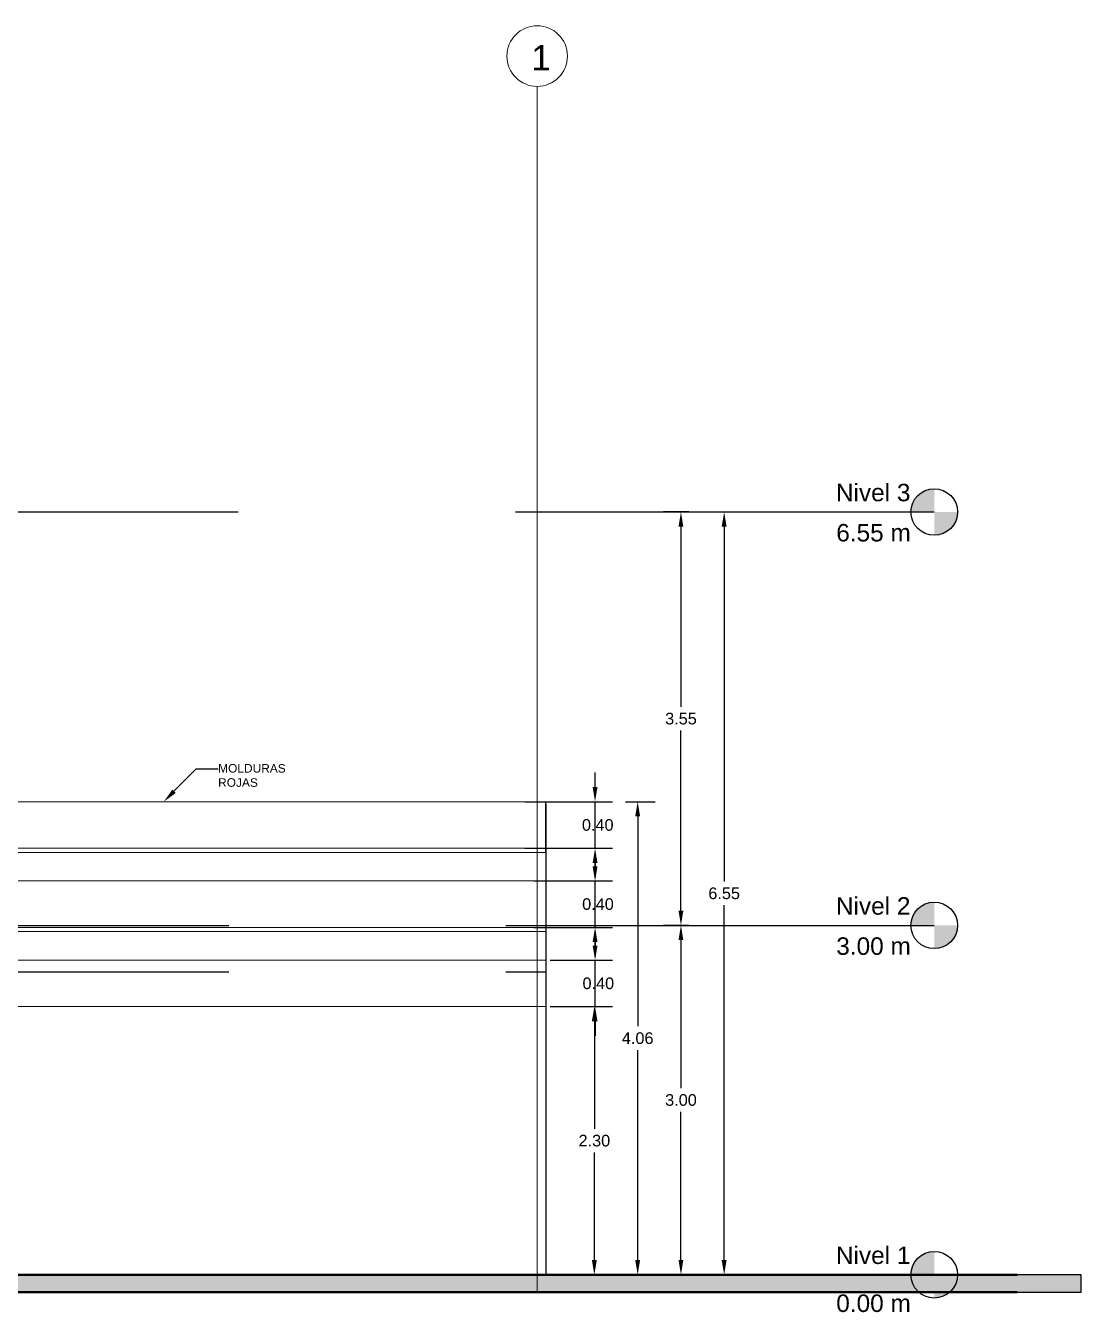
# Model space of a CAD drawing. Header units: inches. Extents: x -6 to 158, y 10 to 161.
# Drawn here: x 149.39 to 158.46, y 12.91 to 23.96 of the extents above; entities that cross this region are included whole.
import ezdxf
from ezdxf import colors
from ezdxf.entities.mleader import LeaderData, LeaderLine
from ezdxf.math import Vec2, Vec3

# ---------------------------------------------------------------- set-up
doc = ezdxf.new("R2010")
doc.units = ezdxf.units.IN
doc.header["$MEASUREMENT"] = 0
doc.linetypes.add('DASHED2', pattern=[9.525, 6.35, -3.175])
doc.linetypes.add('Grid Line', pattern=[22.225, 12.7, -3.175, 3.175, -3.175])
for name, color, linetype in [('10 HATCH 2', 9, 'Continuous'), ('2', 2, 'Continuous'), ('2 Ejes 2', 2, 'Continuous'), ('5 Muebles', 1, 'Continuous'), ('6', 6, 'Continuous'), ('Dim', 2, 'Continuous'), ('Proy', 1, 'DASHED2'), ('TEXTO', 2, 'Continuous')]:
    doc.layers.add(name, color=color, linetype=linetype)
for name, color, linetype, lineweight in [('A-COLS', 3, 'Continuous', 9), ('A-FLOR', 5, 'Continuous', 9), ('S-GRID', 1, 'Continuous', 9), ('S-GRID-IDEN', 1, 'Continuous', 9)]:
    doc.layers.add(name, color=color, linetype=linetype, lineweight=lineweight)
doc.styles.add('Arial', font='arial.ttf', dxfattribs={"height": 250})
doc.styles.add('Arial_1', font='arial.ttf', dxfattribs={"height": 450})
doc.styles.add('style1', font='micross.ttf')
doc.dimstyles.new('1-50', dxfattribs={"dimscale": 0.05, "dimtxt": 2, "dimasz": 2.5, "dimexe": 3, "dimexo": 1, "dimgap": 1, "dimtad": 0, "dimtih": 1, "dimtoh": 1, "dimzin": 1, "dimdsep": 46, "dimtxsty": 'style1', "dimcen": 2.5, "dimclrd": 124, "dimclre": 124, "dimclrt": 1, "dimadec": 0, "dimazin": 0, "dimtfac": 1, "dimtmove": 2, "dimatfit": 3, "dimfxl": 1, "dimtolj": 1, "dimtzin": 0, "dimlwd": -1, "dimlwe": -1, "dimarcsym": 0})

# ---------------------------------------------------------------- blocks, each defined once
blk = doc.blocks.new('*D542')
at = {"layer": 'Defpoints', "color": 0, "transparency": 16777216}
for p in [(153.853, 15.534), (154.272, 15.534), (153.901, 13.232)]:
    blk.add_point(p, dxfattribs=at)
at = {"layer": 'Dim', "color": 124, "transparency": 16777216}
for p, q in [((153.903, 15.534), (154.422, 15.534)), ((154.272, 15.409), (154.272, 14.485)), ((154.272, 13.357), (154.272, 14.281)), ((153.951, 13.232), (154.422, 13.232))]:
    blk.add_line(p, q, dxfattribs=at)
for points in [[(154.251, 15.409), (154.293, 15.409), (154.272, 15.534)], [(154.251, 13.357), (154.293, 13.357), (154.272, 13.232)]]:
    blk.add_solid(points, dxfattribs=at)
at = {"layer": 'Dim', "color": 1, "transparency": 16777216, "insert": (154.272, 14.383), "char_height": 0.1, "attachment_point": 5, "style": 'style1'}
blk.add_mtext('\\A1;2.30', dxfattribs=at)
blk = doc.blocks.new('*D543')
at = {"layer": 'Defpoints', "color": 0, "transparency": 16777216}
for p in [(153.841, 15.934), (154.278, 15.934), (153.841, 15.534)]:
    blk.add_point(p, dxfattribs=at)
at = {"layer": 'Dim', "color": 124, "transparency": 16777216}
for p, q in [((154.278, 16.059), (154.278, 16.184)), ((153.891, 15.934), (154.428, 15.934)), ((154.278, 15.534), (154.278, 15.934)), ((153.891, 15.534), (154.428, 15.534)), ((154.278, 15.409), (154.278, 15.284))]:
    blk.add_line(p, q, dxfattribs=at)
for points in [[(154.257, 16.059), (154.299, 16.059), (154.278, 15.934)], [(154.257, 15.409), (154.299, 15.409), (154.278, 15.534)]]:
    blk.add_solid(points, dxfattribs=at)
at = {"layer": 'Dim', "color": 1, "transparency": 16777216, "insert": (154.306, 15.734), "char_height": 0.1, "attachment_point": 5, "style": 'style1'}
blk.add_mtext('\\A1;0.40', dxfattribs=at)
blk = doc.blocks.new('*D544')
at = {"layer": 'Defpoints', "color": 0, "transparency": 16777216}
for p in [(153.702, 16.614), (154.278, 16.614), (153.702, 16.214)]:
    blk.add_point(p, dxfattribs=at)
at = {"layer": 'Dim', "color": 124, "transparency": 16777216}
for p, q in [((154.278, 16.739), (154.278, 16.864)), ((153.752, 16.614), (154.428, 16.614)), ((154.278, 16.214), (154.278, 16.614)), ((153.752, 16.214), (154.428, 16.214)), ((154.278, 16.089), (154.278, 15.964))]:
    blk.add_line(p, q, dxfattribs=at)
for points in [[(154.257, 16.739), (154.299, 16.739), (154.278, 16.614)], [(154.257, 16.089), (154.299, 16.089), (154.278, 16.214)]]:
    blk.add_solid(points, dxfattribs=at)
at = {"layer": 'Dim', "color": 1, "transparency": 16777216, "insert": (154.303, 16.414), "char_height": 0.1, "attachment_point": 5, "style": 'style1'}
blk.add_mtext('\\A1;0.40', dxfattribs=at)
blk = doc.blocks.new('*D545')
at = {"layer": 'Defpoints', "color": 0, "transparency": 16777216}
for p in [(153.626, 17.294), (154.278, 17.294), (153.626, 16.894)]:
    blk.add_point(p, dxfattribs=at)
at = {"layer": 'Dim', "color": 124, "transparency": 16777216}
for p, q in [((154.278, 17.419), (154.278, 17.544)), ((153.676, 17.294), (154.428, 17.294)), ((154.278, 16.894), (154.278, 17.294)), ((153.676, 16.894), (154.428, 16.894)), ((154.278, 16.769), (154.278, 16.644))]:
    blk.add_line(p, q, dxfattribs=at)
for points in [[(154.257, 17.419), (154.299, 17.419), (154.278, 17.294)], [(154.257, 16.769), (154.299, 16.769), (154.278, 16.894)]]:
    blk.add_solid(points, dxfattribs=at)
at = {"layer": 'Dim', "color": 1, "transparency": 16777216, "insert": (154.301, 17.094), "char_height": 0.1, "attachment_point": 5, "style": 'style1'}
blk.add_mtext('\\A1;0.40', dxfattribs=at)
blk = doc.blocks.new('*D546')
at = {"layer": 'Defpoints', "color": 0, "transparency": 16777216}
for p in [(154.489, 17.294), (154.644, 17.294), (154.489, 13.232)]:
    blk.add_point(p, dxfattribs=at)
at = {"layer": 'Dim', "color": 124, "transparency": 16777216}
for p, q in [((154.539, 17.294), (154.794, 17.294)), ((154.644, 17.169), (154.644, 15.365)), ((154.644, 13.357), (154.644, 15.161)), ((154.539, 13.232), (154.794, 13.232))]:
    blk.add_line(p, q, dxfattribs=at)
for points in [[(154.623, 17.169), (154.665, 17.169), (154.644, 17.294)], [(154.623, 13.357), (154.665, 13.357), (154.644, 13.232)]]:
    blk.add_solid(points, dxfattribs=at)
at = {"layer": 'Dim', "color": 1, "transparency": 16777216, "insert": (154.644, 15.263), "char_height": 0.1, "attachment_point": 5, "style": 'style1'}
blk.add_mtext('\\A1;4.06', dxfattribs=at)
blk = doc.blocks.new('Grid - M_Grid Head - Circle-10837-Section 2')
at = {"layer": 'S-GRID-IDEN'}
blk.add_circle((-13844, 10530), 325, dxfattribs=at)
blk = doc.blocks.new('*D574')
at = {"layer": 'Defpoints', "color": 0, "transparency": 16777216}
for p in [(154.978, 16.232), (155.016, 16.232), (155.37, 13.232)]:
    blk.add_point(p, dxfattribs=at)
at = {"layer": 'Dim', "color": 124, "transparency": 16777216}
for p, q in [((155.028, 16.232), (155.166, 16.232)), ((155.016, 16.107), (155.016, 14.834)), ((155.016, 13.357), (155.016, 14.631)), ((155.32, 13.232), (154.866, 13.232))]:
    blk.add_line(p, q, dxfattribs=at)
for points in [[(154.995, 16.107), (155.036, 16.107), (155.016, 16.232)], [(154.995, 13.357), (155.036, 13.357), (155.016, 13.232)]]:
    blk.add_solid(points, dxfattribs=at)
at = {"layer": 'Dim', "color": 1, "transparency": 16777216, "insert": (155.016, 14.732), "char_height": 0.1, "attachment_point": 5, "style": 'style1'}
blk.add_mtext('\\A1;3.00', dxfattribs=at)
blk = doc.blocks.new('*D575')
at = {"layer": 'Defpoints', "color": 0, "transparency": 16777216}
for p in [(155.016, 19.782), (155.134, 19.782), (155.134, 16.232)]:
    blk.add_point(p, dxfattribs=at)
at = {"layer": 'Dim', "color": 124, "transparency": 16777216}
for p, q in [((155.084, 19.782), (154.866, 19.782)), ((155.016, 19.657), (155.016, 18.109)), ((155.016, 16.357), (155.016, 17.906)), ((155.084, 16.232), (154.866, 16.232))]:
    blk.add_line(p, q, dxfattribs=at)
for points in [[(154.995, 19.657), (155.036, 19.657), (155.016, 19.782)], [(154.995, 16.357), (155.036, 16.357), (155.016, 16.232)]]:
    blk.add_solid(points, dxfattribs=at)
at = {"layer": 'Dim', "color": 1, "transparency": 16777216, "insert": (155.016, 18.007), "char_height": 0.1, "attachment_point": 5, "style": 'style1'}
blk.add_mtext('\\A1;3.55', dxfattribs=at)
blk = doc.blocks.new('*D576')
at = {"layer": 'Defpoints', "color": 0, "transparency": 16777216}
for p in [(155.37, 19.782), (155.387, 19.782), (155.37, 13.232)]:
    blk.add_point(p, dxfattribs=at)
at = {"layer": 'Dim', "color": 124, "transparency": 16777216}
for p, q in [((155.42, 19.782), (155.537, 19.782)), ((155.387, 19.657), (155.387, 16.609)), ((155.387, 13.357), (155.387, 16.406)), ((155.42, 13.232), (155.537, 13.232))]:
    blk.add_line(p, q, dxfattribs=at)
for points in [[(155.366, 19.657), (155.408, 19.657), (155.387, 19.782)], [(155.366, 13.357), (155.408, 13.357), (155.387, 13.232)]]:
    blk.add_solid(points, dxfattribs=at)
at = {"layer": 'Dim', "color": 1, "transparency": 16777216, "insert": (155.387, 16.507), "char_height": 0.1, "attachment_point": 5, "style": 'style1'}
blk.add_mtext('\\A1;6.55', dxfattribs=at)

msp = doc.modelspace()

# ---------------------------------------------------------------- hatches: boundary and pattern name
at = {"layer": '10 HATCH 2'}
h = msp.add_hatch(color=251, dxfattribs=at)
h.dxf.hatch_style = 1
h.paths.add_polyline_path([(158.455, 13.232), (153.781, 13.232), (153.781, 13.082), (158.455, 13.082)])
h.paths.add_polyline_path([(153.781, 13.232), (118.31, 13.232), (118.31, 13.082), (153.781, 13.082)])
at = {"layer": 'Proy', "ltscale": 0.75}
h = msp.add_hatch(color=253, dxfattribs=at)
edge = h.paths.add_edge_path(flags=0)
edge.add_line((157.192, 19.782), (156.992, 19.782))
edge.add_arc((157.192, 19.782), 0.2, 90, 180, ccw=False)
edge.add_line((157.192, 19.982), (157.192, 19.782))
h = msp.add_hatch(color=253, dxfattribs=at)
edge = h.paths.add_edge_path(flags=0)
edge.add_line((157.192, 19.582), (157.192, 19.782))
edge.add_line((157.192, 19.782), (157.392, 19.782))
edge.add_arc((157.192, 19.782), 0.2, 270, 360, ccw=False)
h = msp.add_hatch(color=253, dxfattribs=at)
edge = h.paths.add_edge_path(flags=0)
edge.add_line((157.192, 16.232), (156.992, 16.232))
edge.add_arc((157.192, 16.232), 0.2, 90, 180, ccw=False)
edge.add_line((157.192, 16.432), (157.192, 16.232))
h = msp.add_hatch(color=253, dxfattribs=at)
edge = h.paths.add_edge_path(flags=0)
edge.add_line((157.192, 16.032), (157.192, 16.232))
edge.add_line((157.192, 16.232), (157.392, 16.232))
edge.add_arc((157.192, 16.232), 0.2, 270, 360, ccw=False)
h = msp.add_hatch(color=253, dxfattribs=at)
edge = h.paths.add_edge_path(flags=0)
edge.add_line((157.192, 13.232), (156.992, 13.232))
edge.add_arc((157.192, 13.232), 0.2, 90, 180, ccw=False)
edge.add_line((157.192, 13.432), (157.192, 13.232))
h = msp.add_hatch(color=253, dxfattribs=at)
edge = h.paths.add_edge_path(flags=0)
edge.add_line((157.192, 13.032), (157.192, 13.232))
edge.add_line((157.192, 13.232), (157.392, 13.232))
edge.add_arc((157.192, 13.232), 0.2, 270, 360, ccw=False)

# ---------------------------------------------------------------- linework, layer by layer
at = {"layer": '2'}
for p, q in [((153.853, 17.294), (153.853, 16.894)), ((153.856, 17.272), (153.853, 17.272)), ((153.856, 17.272), (153.856, 13.232)), ((153.853, 16.894), (153.853, 16.859))]:
    msp.add_line(p, q, dxfattribs=at)
at = {"layer": '5 Muebles', "color": 253, "ltscale": 0.75}
for centre in [(157.192, 19.782), (157.192, 16.232), (157.192, 13.232)]:
    msp.add_circle(centre, 0.2, dxfattribs=at)
at = {"layer": '6'}
msp.add_lwpolyline([(118.31, 13.082), (158.455, 13.082), (158.455, 13.232), (118.31, 13.232)], close=True, dxfattribs=at)
at = {"layer": 'A-COLS'}
for p, q in [((148.238, 17.294), (153.853, 17.294)), ((153.853, 16.894), (148.238, 16.894)), ((153.853, 16.859), (148.238, 16.859)), ((148.238, 16.614), (153.853, 16.614)), ((153.853, 16.214), (148.225, 16.214)), ((153.853, 16.179), (148.225, 16.179)), ((148.225, 15.934), (153.853, 15.934)), ((153.853, 15.534), (148.225, 15.534))]:
    msp.add_line(p, q, dxfattribs=at)
at = {"layer": 'A-FLOR', "lineweight": 50}
for p, q in [((157.904, 13.232), (144.4, 13.232)), ((144.4, 13.082), (157.904, 13.082))]:
    msp.add_line(p, q, dxfattribs=at)
at = {"layer": 'A-FLOR'}
for p, q in [((157.904, 13.232), (158.455, 13.232)), ((158.455, 13.232), (158.455, 13.082)), ((158.455, 13.082), (157.904, 13.082))]:
    msp.add_line(p, q, dxfattribs=at)
at = {"layer": 'Proy', "color": 253, "ltscale": 0.75}
for p, q in [((132.162, 19.782), (157.192, 19.782)), ((124.937, 16.232), (157.192, 16.232)), ((124.937, 15.832), (153.856, 15.832))]:
    msp.add_line(p, q, dxfattribs=at)
at = {"layer": 'Proy', "ltscale": 0.75}
msp.add_line((125.737, 13.232), (157.192, 13.232), dxfattribs=at)
at = {"layer": 'S-GRID', "color": 253, "linetype": 'Grid Line'}
msp.add_line((153.781, 13.082), (153.781, 23.438), dxfattribs=at)

# ---------------------------------------------------------------- block references
at = {"layer": 'S-GRID-IDEN', "color": 253, "xscale": 0.0008000000000000003, "yscale": 0.0008000000000000003, "zscale": 0.0008000000000000003}
msp.add_blockref('Grid - M_Grid Head - Circle-10837-Section 2', (164.856, 15.273), dxfattribs=at)

# ---------------------------------------------------------------- texts
at = {"layer": '2 Ejes 2', "color": 253, "insert": (153.73, 23.791), "char_height": 0.216, "width": 0.20395, "attachment_point": 1, "style": 'Arial_1'}
msp.add_mtext('1', dxfattribs=at)
at = {"layer": 'Proy', "color": 253, "ltscale": 0.75, "char_height": 0.15, "width": 0.92194, "attachment_point": 1, "style": 'Arial'}
for s, insert in [('Nivel 3', (156.347, 20.024)), ('6.55 m', (156.35, 19.679)), ('Nivel 2', (156.347, 16.474)), ('3.00 m', (156.35, 16.129)), ('Nivel 1', (156.347, 13.474)), ('0.00 m', (156.35, 13.062))]:
    msp.add_mtext(s, dxfattribs=dict(at, insert=insert))

# ---------------------------------------------------------------- dimensions: what is measured, and where the dimension line sits
at = {"layer": 'Dim'}
for base, p1, p2, picture, middle in [((155.016, 19.782), (155.134, 16.232), (155.134, 19.782), '*D575', (155.016, 18.007)), ((155.387, 19.782), (155.37, 13.232), (155.37, 19.782), '*D576', (155.387, 16.507)), ((154.644, 17.294), (154.489, 13.232), (154.489, 17.294), '*D546', (154.644, 15.263)), ((155.016, 16.232), (155.37, 13.232), (154.978, 16.232), '*D574', (155.016, 14.732)), ((154.272, 15.534), (153.901, 13.232), (153.853, 15.534), '*D542', (154.272, 14.383))]:
    dim = msp.add_linear_dim(base=base, p1=p1, p2=p2, angle=90, dimstyle='1-50', override={"dimfxl": 1.25}, dxfattribs=at)
    dim.commit()
    dim.dimension.update_dxf_attribs({"geometry": picture, "text_midpoint": middle})
for base, p1, p2, picture, middle in [((154.278, 17.294), (153.626, 16.894), (153.626, 17.294), '*D545', (154.301, 17.094)), ((154.278, 16.614), (153.702, 16.214), (153.702, 16.614), '*D544', (154.303, 16.414)), ((154.278, 15.934), (153.841, 15.534), (153.841, 15.934), '*D543', (154.306, 15.734))]:
    dim = msp.add_linear_dim(base=base, p1=p1, p2=p2, angle=90, dimstyle='1-50', override={"dimfxl": 1.25}, dxfattribs=at)
    dim.commit()
    dim.dimension.update_dxf_attribs({"geometry": picture, "text_midpoint": middle, "dimtype": 160})

# ---------------------------------------------------------------- leaders
at = {"layer": 'TEXTO'}
ml = msp.add_multileader_mtext('Standard', dxfattribs=at)
ml.set_content('{\\H0.91667x;\\C3;MOLDURAS ROJAS}', color=256, style='style1')
ml.set_leader_properties(color=1, linetype='ByLayer', lineweight=-1)
ml.build(insert=Vec2(0, 0))
ml.multileader.update_dxf_attribs({"text_right_attachment_type": 2, "dogleg_length": 4.02, "arrow_head_size": 0.125, "scale": 0.05})
ctx = ml.context
ctx.base_point, ctx.scale, ctx.char_height, ctx.arrow_head_size, ctx.landing_gap_size, ctx.plane_origin, ctx.plane_x_axis, ctx.plane_y_axis = Vec3(151.04, 17.577), 0.05, 0.08, 0.125, 0, Vec3(149.884, 17.368), Vec3(0.999998, -0.001982), Vec3(0.001982, 0.999998)
ctx.right_attachment = 2
notes = []
notes.append((ctx, [(0, (1, 1, 0), (150.851, 17.577), (0.999998, -0.001982), 0.189, [(0, [(150.573, 17.294)], 0, [])])]))
ctx.mtext.insert, ctx.mtext.text_direction, ctx.mtext.rotation, ctx.mtext.width, ctx.mtext.flow_direction = Vec3(151.04, 17.618), Vec3(0.999998, -0.001982), 6.281204, 1.35024, 5
for ctx, leaders in notes:
    for number, flags, end, landing, length, lines in leaders:
        leader = LeaderData()
        leader.index, (leader.has_last_leader_line, leader.has_dogleg_vector, leader.attachment_direction) = number, flags
        leader.last_leader_point, leader.dogleg_vector, leader.dogleg_length = Vec3(end), Vec3(landing), length
        for number, points, colour, breaks in lines:
            line = LeaderLine()
            line.index, line.vertices, line.color, line.breaks = number, Vec3.list(points), colors.encode_raw_color(colour), breaks
            leader.lines.append(line)
        ctx.leaders.append(leader)

doc.saveas('drawing.dxf')
